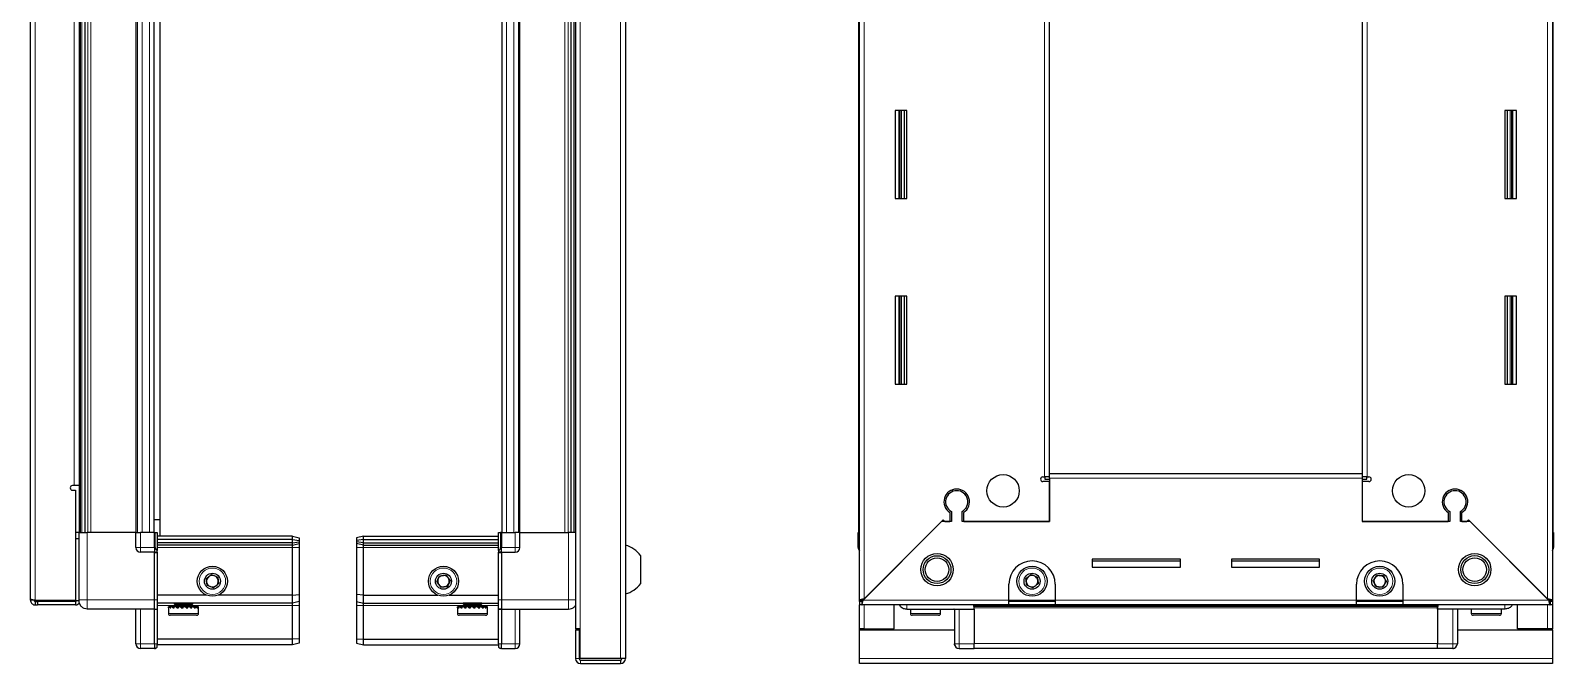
# Model space of a CAD drawing. Header units: millimetres. Extents: x 1014 to 2255, y 29 to 1140.
# Drawn here: x 1522 to 2179, y 394 to 667 of the extents above; entities that cross this region are included whole.
import ezdxf

# ---------------------------------------------------------------- set-up
doc = ezdxf.new("R2010")
doc.units = ezdxf.units.MM

msp = doc.modelspace()

# ---------------------------------------------------------------- linework, layer by layer
at = {"color": 8, "linetype": 'Continuous', "lineweight": 18}
for p, q in [((1776.64, 990.97), (1776.64, 396.17)), ((1759.24, 978.07), (1759.24, 409.07)), ((1524.14, 965.82), (1524.14, 421.32)), ((1881.79, 965.22), (1881.79, 421.92)), ((2176.59, 421.92), (2176.59, 965.22)), ((1544.28, 936.57), (1544.28, 450.57)), ((1546.73, 450.57), (1546.73, 936.57)), ((1548.14, 936.57), (1548.14, 450.57)), ((1567.54, 450.57), (1567.54, 936.57)), ((1570.19, 450.57), (1570.19, 936.57)), ((1573.39, 450.57), (1573.39, 936.57)), ((1727.39, 936.57), (1727.39, 450.57)), ((1730.59, 936.57), (1730.59, 450.57)), ((1733.24, 936.57), (1733.24, 450.57)), ((1752.65, 450.57), (1752.65, 936.57)), ((1754.06, 936.57), (1754.06, 450.57)), ((1756.51, 450.57), (1756.51, 936.57)), ((1540.94, 470.82), (1540.94, 916.32)), ((1959.59, 474.57), (1959.59, 912.57)), ((2098.79, 912.57), (2098.79, 474.57)), ((1896.69, 632.57), (1896.69, 594.57)), ((1897.93, 632.57), (1897.93, 594.57)), ((2160.46, 594.57), (2160.46, 632.57)), ((2161.69, 594.57), (2161.69, 632.57)), ((1896.69, 552.57), (1896.69, 514.57)), ((1897.93, 552.57), (1897.93, 514.57)), ((2160.46, 514.57), (2160.46, 552.57)), ((2161.69, 514.57), (2161.69, 552.57)), ((2096.69, 473.97), (1961.69, 473.97)), ((1543.04, 450.57), (1543.04, 470.82)), ((1546.54, 450.57), (1546.54, 421.57)), ((1569.54, 450.57), (1569.54, 444.07)), ((1725.24, 450.57), (1724.91, 450.57)), ((1731.24, 450.57), (1731.24, 444.07)), ((1754.24, 450.57), (1754.24, 421.57)), ((1567.54, 444.07), (1569.54, 444.07)), ((1569.54, 444.07), (1569.54, 442.07)), ((1575.54, 444.07), (1569.54, 444.07)), ((1575.54, 444.07), (1575.88, 444.07)), ((1576.74, 441.87), (1575.54, 441.87)), ((1635.04, 444.07), (1576.74, 444.07)), ((1635.04, 444.07), (1638.04, 444.07)), ((1665.74, 444.07), (1662.74, 444.07)), ((1665.74, 444.07), (1724.04, 444.07)), ((1725.24, 441.87), (1724.04, 441.87)), ((1725.24, 444.07), (1724.91, 444.07)), ((1725.24, 444.07), (1731.24, 444.07)), ((1733.24, 444.07), (1731.24, 444.07)), ((1731.24, 444.07), (1731.24, 442.07)), ((1879.69, 444.07), (1879.19, 444.07)), ((2178.69, 444.07), (2179.19, 444.07)), ((1575.54, 421.57), (1546.54, 421.57)), ((1575.54, 421.57), (1576.74, 421.57)), ((1725.24, 421.57), (1724.04, 421.57)), ((1725.24, 421.57), (1754.24, 421.57)), ((1881.29, 421.42), (1944.19, 421.42)), ((1964.19, 421.42), (1944.19, 421.42)), ((1964.19, 421.42), (2094.19, 421.42)), ((2114.19, 421.42), (2094.19, 421.42)), ((2114.19, 421.42), (2177.09, 421.42)), ((1569.54, 417.57), (1569.54, 402.57)), ((1576.74, 417.37), (1575.54, 417.37)), ((1584.04, 419.07), (1576.74, 419.07)), ((1581.71, 415.67), (1581.54, 415.67)), ((1594.54, 415.67), (1581.71, 415.67)), ((1635.04, 419.07), (1592.04, 419.07)), ((1638.04, 419.07), (1635.04, 419.07)), ((1662.74, 419.07), (1665.74, 419.07)), ((1665.74, 419.07), (1708.74, 419.07)), ((1719.24, 415.67), (1706.24, 415.67)), ((1716.74, 419.07), (1724.04, 419.07)), ((1725.24, 417.37), (1724.04, 417.37)), ((1731.24, 417.57), (1731.24, 402.57)), ((1881.79, 409.07), (1881.79, 419.32)), ((1906, 415.67), (1901.69, 415.67)), ((1914.69, 415.67), (1906, 415.67)), ((1922.69, 402.57), (1922.69, 417.57)), ((1929.19, 419.31), (2129.19, 419.31)), ((1929.19, 418.07), (2129.19, 418.07)), ((2135.69, 402.57), (2135.69, 417.57)), ((2151.67, 415.67), (2143.69, 415.67)), ((2156.69, 415.67), (2151.67, 415.67)), ((2176.59, 419.32), (2176.59, 409.07)), ((1881.79, 408.57), (1881.79, 409.07)), ((2176.59, 409.07), (2176.59, 408.57)), ((1569.54, 402.57), (1567.54, 402.57)), ((1575.54, 402.57), (1569.54, 402.57)), ((1569.54, 402.57), (1569.54, 400.57)), ((1575.54, 402.57), (1576.74, 402.57)), ((1725.24, 402.57), (1724.04, 402.57)), ((1725.24, 402.57), (1731.24, 402.57)), ((1731.24, 402.57), (1733.24, 402.57)), ((1731.24, 402.57), (1731.24, 400.57)), ((1920.69, 402.57), (1922.69, 402.57)), ((1922.69, 400.57), (1922.69, 402.57)), ((1929.19, 402.57), (1922.69, 402.57)), ((1929.19, 402.72), (2129.19, 402.72)), ((2129.19, 402.57), (2135.69, 402.57)), ((2137.69, 402.57), (2135.69, 402.57)), ((2135.69, 400.57), (2135.69, 402.57)), ((1758.74, 396.17), (1757.24, 396.17)), ((1759.34, 395.57), (1759.34, 394.07)), ((2178.69, 396.17), (1879.69, 396.17))]:
    msp.add_line(p, q, dxfattribs=at)
at = {"color": 7, "linetype": 'Continuous', "lineweight": 25}
for p, q in [((1778.74, 990.97), (1778.74, 396.17)), ((1757.14, 978.07), (1757.14, 409.07)), ((1522.04, 421.92), (1522.04, 965.22)), ((1879.69, 421.32), (1879.69, 965.82)), ((2178.69, 965.82), (2178.69, 421.32)), ((1543.69, 450.57), (1543.69, 936.57)), ((1545.49, 936.57), (1545.49, 450.57)), ((1545.52, 936.57), (1545.52, 450.57)), ((1568.19, 450.57), (1568.19, 936.57)), ((1575.39, 450.57), (1575.39, 936.57)), ((1725.39, 936.57), (1725.39, 450.57)), ((1732.59, 936.57), (1732.59, 450.57)), ((1755.27, 450.57), (1755.27, 936.57)), ((1755.3, 450.57), (1755.3, 936.57)), ((1757.09, 936.57), (1757.09, 450.57)), ((1879.34, 936.57), (1879.34, 450.57)), ((2179.04, 450.57), (2179.04, 936.57)), ((1577.89, 929.57), (1577.89, 456.07)), ((1543.04, 916.32), (1543.04, 470.82)), ((1961.69, 476.07), (1961.69, 911.07)), ((2096.69, 911.07), (2096.69, 476.07)), ((1900.19, 632.57), (1895.19, 632.57)), ((1895.19, 632.57), (1895.19, 594.57)), ((1897.34, 594.57), (1897.34, 632.57)), ((1899.14, 594.57), (1899.14, 632.57)), ((1899.17, 594.57), (1899.17, 632.57)), ((1900.19, 594.57), (1900.19, 632.57)), ((2158.19, 632.57), (2158.19, 594.57)), ((2163.19, 632.57), (2158.19, 632.57)), ((2159.22, 632.57), (2159.22, 594.57)), ((2159.25, 632.57), (2159.25, 594.57)), ((2161.04, 632.57), (2161.04, 594.57)), ((2163.19, 594.57), (2163.19, 632.57)), ((1895.19, 594.57), (1900.19, 594.57)), ((2158.19, 594.57), (2163.19, 594.57)), ((1900.19, 552.57), (1895.19, 552.57)), ((1895.19, 552.57), (1895.19, 514.57)), ((1897.34, 514.57), (1897.34, 552.57)), ((1899.14, 514.57), (1899.14, 552.57)), ((1899.17, 514.57), (1899.17, 552.57)), ((1900.19, 514.57), (1900.19, 552.57)), ((2158.19, 552.57), (2158.19, 514.57)), ((2163.19, 552.57), (2158.19, 552.57)), ((2159.22, 552.57), (2159.22, 514.57)), ((2159.25, 552.57), (2159.25, 514.57)), ((2161.04, 552.57), (2161.04, 514.57)), ((2163.19, 514.57), (2163.19, 552.57)), ((1895.19, 514.57), (1900.19, 514.57)), ((2158.19, 514.57), (2163.19, 514.57)), ((1958.84, 474.57), (1959.59, 474.57)), ((1961.69, 474.57), (1959.59, 474.57)), ((1959.69, 474.57), (1959.69, 473.57)), ((1959.69, 473.57), (1961.69, 473.57)), ((1961.69, 476.07), (2096.69, 476.07)), ((1961.69, 473.97), (1961.69, 476.07)), ((1961.69, 473.97), (1961.69, 455.32)), ((2096.69, 476.07), (2096.69, 473.97)), ((2098.79, 474.57), (2096.69, 474.57)), ((2096.69, 473.97), (2096.69, 455.32)), ((2096.69, 473.57), (2098.69, 473.57)), ((2098.69, 473.57), (2098.69, 474.57)), ((2098.79, 474.57), (2099.54, 474.57)), ((1540.94, 470.82), (1540.19, 470.82)), ((1540.19, 468.82), (1541.54, 468.82)), ((1543.04, 470.82), (1540.94, 470.82)), ((1541.54, 468.82), (1541.54, 421.32)), ((1919.69, 468.94), (1919.69, 468.18)), ((1961.69, 472.57), (1958.84, 472.57)), ((1961.69, 455.32), (1961.69, 472.57)), ((2096.69, 472.57), (2096.69, 455.32)), ((2099.54, 472.57), (2096.69, 472.57)), ((2138.69, 468.94), (2138.69, 468.18)), ((1577.89, 456.07), (1575.39, 456.07)), ((1577.89, 456.07), (1577.89, 449.07)), ((1915.19, 455.32), (1881.29, 421.42)), ((1881.79, 421.92), (1915.89, 456.02)), ((1919.39, 455.32), (1915.19, 455.32)), ((1915.89, 456.02), (1916.59, 455.32)), ((1916.59, 455.32), (1918.69, 455.32)), ((1918.69, 459.21), (1918.69, 455.32)), ((1919.39, 459.61), (1919.39, 455.32)), ((1923.99, 455.32), (1923.99, 459.61)), ((1961.69, 455.32), (1923.99, 455.32)), ((1924.69, 455.32), (1924.69, 459.21)), ((1924.69, 455.32), (1961.69, 455.32)), ((2096.69, 455.32), (2133.69, 455.32)), ((2134.39, 455.32), (2096.69, 455.32)), ((2133.69, 459.21), (2133.69, 455.32)), ((2134.39, 459.61), (2134.39, 455.32)), ((2138.99, 455.32), (2138.99, 459.61)), ((2143.19, 455.32), (2138.99, 455.32)), ((2139.69, 455.32), (2139.69, 459.21)), ((2139.69, 455.32), (2141.79, 455.32)), ((2141.79, 455.32), (2142.49, 456.02)), ((2142.49, 456.02), (2176.59, 421.92)), ((2177.09, 421.42), (2143.19, 455.32)), ((1543.04, 450.57), (1541.54, 450.57)), ((1543.04, 447.82), (1541.54, 447.82)), ((1543.04, 421.57), (1543.04, 450.57)), ((1567.54, 450.57), (1546.54, 450.57)), ((1567.54, 444.07), (1567.54, 450.57)), ((1567.54, 450.57), (1569.54, 450.57)), ((1575.54, 450.57), (1569.54, 450.57)), ((1575.54, 450.57), (1575.88, 450.57)), ((1575.54, 444.07), (1575.54, 450.57)), ((1575.88, 444.07), (1575.88, 450.57)), ((1575.88, 450.57), (1576.74, 450.57)), ((1576.74, 450.57), (1576.74, 442.75)), ((1635.04, 449.07), (1576.74, 449.07)), ((1635.04, 447.57), (1576.74, 447.57)), ((1635.04, 447.57), (1635.04, 449.07)), ((1635.04, 449.07), (1638.04, 448.27)), ((1635.04, 446.07), (1635.04, 447.57)), ((1635.04, 447.57), (1638.04, 447.12)), ((1638.04, 448.27), (1638.04, 447.12)), ((1638.04, 447.12), (1638.04, 446.62)), ((1665.74, 449.07), (1662.74, 448.27)), ((1662.74, 448.27), (1662.74, 447.12)), ((1665.74, 447.57), (1662.74, 447.12)), ((1662.74, 447.12), (1662.74, 446.62)), ((1665.74, 447.57), (1665.74, 449.07)), ((1665.74, 449.07), (1724.04, 449.07)), ((1665.74, 446.07), (1665.74, 447.57)), ((1665.74, 447.57), (1724.04, 447.57)), ((1724.04, 442.75), (1724.04, 450.57)), ((1724.04, 450.57), (1724.91, 450.57)), ((1724.91, 450.57), (1724.91, 450.57)), ((1724.91, 450.57), (1724.91, 444.07)), ((1725.24, 450.57), (1724.91, 450.57)), ((1725.24, 450.57), (1725.24, 444.07)), ((1725.24, 450.57), (1725.24, 450.57)), ((1725.24, 450.57), (1731.24, 450.57)), ((1725.24, 450.57), (1725.24, 444.07)), ((1733.24, 450.57), (1731.24, 450.57)), ((1733.24, 444.07), (1733.24, 450.57)), ((1733.24, 450.57), (1754.24, 450.57)), ((1879.19, 444.07), (1879.19, 450.57)), ((1879.19, 450.57), (1879.19, 450.57)), ((1879.19, 450.57), (1879.19, 450.57)), ((1879.19, 450.57), (1879.19, 444.07)), ((1879.69, 450.57), (1879.19, 450.57)), ((2178.69, 450.57), (2179.19, 450.57)), ((2179.19, 450.57), (2179.19, 450.57)), ((2179.19, 444.07), (2179.19, 450.57)), ((2179.19, 450.57), (2179.19, 444.07)), ((1575.54, 442.07), (1569.54, 442.07)), ((1575.54, 444.07), (1575.54, 442.07)), ((1575.54, 444.07), (1575.54, 442.07)), ((1575.54, 442.07), (1576.74, 442.07)), ((1575.54, 441.87), (1575.54, 442.07)), ((1575.54, 421.57), (1575.54, 441.87)), ((1635.04, 446.07), (1576.74, 446.07)), ((1635.04, 445.07), (1576.74, 445.07)), ((1576.74, 442.07), (1576.74, 442.75)), ((1576.74, 442.07), (1576.74, 441.87)), ((1576.74, 441.87), (1576.74, 421.57)), ((1635.04, 446.07), (1638.04, 446.62)), ((1635.04, 445.07), (1635.04, 446.07)), ((1635.04, 445.07), (1638.04, 445.87)), ((1635.04, 444.07), (1635.04, 445.07)), ((1635.04, 423.57), (1635.04, 444.07)), ((1638.04, 446.62), (1638.04, 445.87)), ((1638.04, 445.87), (1638.04, 444.07)), ((1638.04, 444.07), (1638.04, 423.9)), ((1665.74, 446.07), (1662.74, 446.62)), ((1662.74, 446.62), (1662.74, 445.87)), ((1665.74, 445.07), (1662.74, 445.87)), ((1662.74, 445.87), (1662.74, 444.07)), ((1662.74, 444.07), (1662.74, 423.9)), ((1665.74, 446.07), (1724.04, 446.07)), ((1665.74, 445.07), (1665.74, 446.07)), ((1665.74, 445.07), (1724.04, 445.07)), ((1665.74, 444.07), (1665.74, 445.07)), ((1665.74, 423.57), (1665.74, 444.07)), ((1724.04, 442.75), (1724.04, 442.07)), ((1725.24, 442.07), (1724.04, 442.07)), ((1724.04, 441.87), (1724.04, 442.07)), ((1724.04, 421.57), (1724.04, 441.87)), ((1725.24, 442.07), (1725.24, 444.07)), ((1725.24, 442.07), (1725.24, 441.87)), ((1725.24, 442.07), (1731.24, 442.07)), ((1725.24, 441.87), (1725.24, 421.57)), ((1785.34, 428.57), (1785.34, 440.57)), ((1879.69, 442.75), (1879.69, 442.75)), ((2018.19, 439.07), (1980.19, 439.07)), ((1980.19, 439.07), (1980.19, 435.57)), ((1980.19, 438.32), (2018.19, 438.32)), ((1980.19, 435.57), (2018.19, 435.57)), ((2018.19, 435.57), (2018.19, 439.07)), ((2078.19, 439.07), (2040.19, 439.07)), ((2040.19, 439.07), (2040.19, 435.57)), ((2040.19, 438.32), (2078.19, 438.32)), ((2040.19, 435.57), (2078.19, 435.57)), ((2078.19, 435.57), (2078.19, 439.07)), ((1944.19, 421.42), (1944.19, 428.32)), ((1964.19, 428.32), (1964.19, 421.42)), ((2094.19, 421.42), (2094.19, 428.32)), ((2114.19, 428.32), (2114.19, 421.42)), ((1522.04, 421.42), (1522.04, 421.92)), ((1523.54, 421.42), (1522.04, 421.42)), ((1541.54, 421.32), (1524.14, 421.32)), ((1524.14, 420.82), (1524.14, 419.32)), ((1524.14, 420.82), (1525.04, 420.82)), ((1525.04, 420.82), (1525.04, 419.32)), ((1541.54, 420.82), (1525.04, 420.82)), ((1541.54, 421.32), (1543.04, 421.32)), ((1541.54, 420.82), (1541.54, 419.32)), ((1575.54, 417.57), (1575.54, 421.57)), ((1598.04, 423.57), (1576.74, 423.57)), ((1576.74, 421.57), (1576.74, 417.57)), ((1635.04, 423.57), (1603.04, 423.57)), ((1635.04, 423.57), (1638.04, 423.9)), ((1635.04, 420.07), (1635.04, 423.57)), ((1638.04, 420.87), (1635.04, 420.07)), ((1638.04, 423.9), (1638.04, 420.87)), ((1638.04, 420.87), (1638.04, 419.07)), ((1665.74, 423.57), (1662.74, 423.9)), ((1662.74, 423.9), (1662.74, 420.87)), ((1662.74, 420.87), (1665.74, 420.07)), ((1662.74, 420.87), (1662.74, 419.07)), ((1665.74, 423.57), (1697.74, 423.57)), ((1665.74, 420.07), (1665.74, 423.57)), ((1702.74, 423.57), (1724.04, 423.57)), ((1724.04, 417.57), (1724.04, 421.57)), ((1725.24, 421.57), (1725.24, 417.57)), ((1879.69, 420.82), (1879.69, 421.32)), ((1881.19, 421.32), (1879.69, 421.32)), ((1879.69, 420.82), (1879.69, 419.32)), ((1880.69, 420.82), (1879.69, 420.82)), ((1880.69, 420.82), (1880.69, 419.32)), ((1944.19, 419.32), (1944.19, 421.42)), ((1964.19, 420.82), (1944.19, 420.82)), ((1964.19, 421.42), (1964.19, 419.32)), ((2094.19, 419.32), (2094.19, 421.42)), ((2114.19, 420.82), (2094.19, 420.82)), ((2114.19, 421.42), (2114.19, 419.32)), ((2177.19, 421.32), (2178.69, 421.32)), ((2177.69, 420.82), (2177.69, 419.32)), ((2178.69, 420.82), (2177.69, 420.82)), ((2178.69, 421.32), (2178.69, 420.82)), ((2178.69, 420.82), (2178.69, 419.32)), ((1524.14, 419.32), (1525.04, 419.32)), ((1541.54, 419.32), (1525.04, 419.32)), ((1575.54, 417.57), (1546.54, 417.57)), ((1567.54, 402.57), (1567.54, 417.57)), ((1575.54, 417.57), (1576.74, 417.57)), ((1575.54, 417.37), (1575.54, 417.57)), ((1575.54, 402.57), (1575.54, 417.37)), ((1635.04, 420.07), (1576.74, 420.07)), ((1576.74, 417.57), (1576.74, 417.37)), ((1576.74, 417.37), (1576.74, 402.57)), ((1581.54, 418.57), (1581.54, 415.67)), ((1581.64, 418.57), (1581.54, 418.57)), ((1581.64, 418.07), (1581.64, 418.57)), ((1581.81, 418.57), (1581.64, 418.57)), ((1581.64, 418.07), (1581.81, 418.07)), ((1581.81, 418.07), (1581.81, 418.57)), ((1582.3, 418.57), (1581.81, 418.57)), ((1582.3, 418.07), (1582.3, 418.57)), ((1582.68, 418.57), (1582.3, 418.57)), ((1582.3, 418.07), (1582.68, 418.07)), ((1582.49, 414.87), (1582.34, 414.87)), ((1593.74, 414.87), (1582.49, 414.87)), ((1582.68, 418.07), (1582.68, 418.57)), ((1583.52, 418.57), (1582.68, 418.57)), ((1583.52, 418.07), (1583.52, 418.57)), ((1584.08, 418.57), (1583.52, 418.57)), ((1583.52, 418.07), (1584.08, 418.07)), ((1583.64, 418.67), (1583.64, 418.57)), ((1589.04, 418.67), (1583.64, 418.67)), ((1584.04, 420.07), (1584.04, 420.04)), ((1584.04, 420.04), (1584.73, 419.55)), ((1584.15, 420.04), (1584.04, 420.04)), ((1584.73, 419.55), (1584.04, 419.07)), ((1584.15, 419.07), (1584.04, 419.07)), ((1584.08, 418.07), (1584.08, 418.57)), ((1585.18, 418.57), (1584.08, 418.57)), ((1592.04, 420.04), (1584.15, 420.04)), ((1592.04, 419.07), (1584.15, 419.07)), ((1584.82, 419.55), (1584.73, 419.55)), ((1591.35, 419.55), (1584.82, 419.55)), ((1585.18, 418.07), (1585.18, 418.57)), ((1585.86, 418.57), (1585.18, 418.57)), ((1585.18, 418.07), (1585.86, 418.07)), ((1585.86, 418.07), (1585.86, 418.57)), ((1587.12, 418.57), (1585.86, 418.57)), ((1587.12, 418.07), (1587.12, 418.57)), ((1587.42, 418.57), (1587.12, 418.57)), ((1587.12, 418.07), (1587.86, 418.07)), ((1587.42, 418.07), (1587.42, 418.57)), ((1587.86, 418.07), (1587.86, 418.57)), ((1589.16, 418.57), (1587.86, 418.57)), ((1592.44, 418.67), (1589.04, 418.67)), ((1589.16, 418.07), (1589.16, 418.57)), ((1589.16, 418.07), (1589.88, 418.07)), ((1589.28, 418.07), (1589.28, 418.57)), ((1589.88, 418.57), (1589.28, 418.57)), ((1589.88, 418.07), (1589.88, 418.57)), ((1591.08, 418.57), (1589.88, 418.57)), ((1591.08, 418.07), (1591.08, 418.57)), ((1591.71, 418.57), (1591.08, 418.57)), ((1591.08, 418.07), (1591.71, 418.07)), ((1591.35, 419.55), (1592.04, 420.04)), ((1592.04, 419.07), (1591.35, 419.55)), ((1591.71, 418.07), (1591.71, 418.57)), ((1592.71, 418.57), (1591.71, 418.57)), ((1592.04, 420.04), (1592.04, 420.07)), ((1592.44, 418.57), (1592.44, 418.67)), ((1592.71, 418.07), (1592.71, 418.57)), ((1593.19, 418.57), (1592.71, 418.57)), ((1592.71, 418.07), (1593.19, 418.07)), ((1593.19, 418.07), (1593.19, 418.57)), ((1593.88, 418.57), (1593.19, 418.57)), ((1593.88, 418.07), (1593.88, 418.57)), ((1594.17, 418.57), (1593.88, 418.57)), ((1593.88, 418.07), (1594.17, 418.07)), ((1594.17, 418.07), (1594.17, 418.57)), ((1594.48, 418.57), (1594.17, 418.57)), ((1594.48, 418.07), (1594.48, 418.57)), ((1594.54, 418.57), (1594.48, 418.57)), ((1594.48, 418.07), (1594.54, 418.07)), ((1594.54, 415.67), (1594.54, 418.57)), ((1594.54, 418.07), (1594.54, 418.57)), ((1594.54, 418.57), (1594.54, 418.57)), ((1635.04, 419.07), (1635.04, 420.07)), ((1635.04, 404.57), (1635.04, 419.07)), ((1638.04, 419.07), (1638.04, 404.73)), ((1662.74, 419.07), (1662.74, 404.73)), ((1665.74, 420.07), (1724.04, 420.07)), ((1665.74, 419.07), (1665.74, 420.07)), ((1665.74, 404.57), (1665.74, 419.07)), ((1706.24, 418.57), (1706.24, 415.67)), ((1706.26, 418.57), (1706.24, 418.57)), ((1706.26, 418.07), (1706.26, 418.57)), ((1706.36, 418.57), (1706.26, 418.57)), ((1706.26, 418.07), (1706.36, 418.07)), ((1706.36, 418.07), (1706.36, 418.57)), ((1706.73, 418.57), (1706.36, 418.57)), ((1706.73, 418.07), (1706.73, 418.57)), ((1707.05, 418.57), (1706.73, 418.57)), ((1706.73, 418.07), (1707.05, 418.07)), ((1718.44, 414.87), (1707.04, 414.87)), ((1707.05, 418.07), (1707.05, 418.57)), ((1707.79, 418.57), (1707.05, 418.57)), ((1707.79, 418.07), (1707.79, 418.57)), ((1708.3, 418.57), (1707.79, 418.57)), ((1707.79, 418.07), (1708.3, 418.07)), ((1708.3, 418.07), (1708.3, 418.57)), ((1709.33, 418.57), (1708.3, 418.57)), ((1708.34, 418.67), (1708.34, 418.57)), ((1717.14, 418.67), (1708.34, 418.67)), ((1708.74, 420.07), (1708.74, 420.04)), ((1708.74, 420.04), (1709.43, 419.55)), ((1716.74, 420.04), (1708.74, 420.04)), ((1709.43, 419.55), (1708.74, 419.07)), ((1716.74, 419.07), (1708.74, 419.07)), ((1709.33, 418.07), (1709.33, 418.57)), ((1709.98, 418.57), (1709.33, 418.57)), ((1709.33, 418.07), (1709.98, 418.07)), ((1716.05, 419.55), (1709.43, 419.55)), ((1709.98, 418.07), (1709.98, 418.57)), ((1711.21, 418.57), (1709.98, 418.57)), ((1711.21, 418.07), (1711.21, 418.57)), ((1711.71, 418.57), (1711.21, 418.57)), ((1711.21, 418.07), (1711.94, 418.07)), ((1711.71, 418.07), (1711.71, 418.57)), ((1711.94, 418.07), (1711.94, 418.57)), ((1713.24, 418.57), (1711.94, 418.57)), ((1713.24, 418.07), (1713.24, 418.57)), ((1713.24, 418.07), (1713.97, 418.07)), ((1713.57, 418.07), (1713.57, 418.57)), ((1713.97, 418.57), (1713.57, 418.57)), ((1713.97, 418.07), (1713.97, 418.57)), ((1715.22, 418.57), (1713.97, 418.57)), ((1715.22, 418.07), (1715.22, 418.57)), ((1715.88, 418.57), (1715.22, 418.57)), ((1715.22, 418.07), (1715.88, 418.07)), ((1715.88, 418.07), (1715.88, 418.57)), ((1716.95, 418.57), (1715.88, 418.57)), ((1716.05, 419.55), (1716.74, 420.04)), ((1716.74, 419.07), (1716.05, 419.55)), ((1716.74, 420.04), (1716.74, 420.07)), ((1716.95, 418.07), (1716.95, 418.57)), ((1717.49, 418.57), (1716.95, 418.57)), ((1716.95, 418.07), (1717.49, 418.07)), ((1717.14, 418.57), (1717.14, 418.67)), ((1717.49, 418.07), (1717.49, 418.57)), ((1718.28, 418.57), (1717.49, 418.57)), ((1718.28, 418.07), (1718.28, 418.57)), ((1718.63, 418.57), (1718.28, 418.57)), ((1718.28, 418.07), (1718.63, 418.07)), ((1718.63, 418.07), (1718.63, 418.57)), ((1719.06, 418.57), (1718.63, 418.57)), ((1719.06, 418.07), (1719.06, 418.57)), ((1719.19, 418.57), (1719.06, 418.57)), ((1719.06, 418.07), (1719.19, 418.07)), ((1719.19, 418.07), (1719.19, 418.57)), ((1719.24, 418.57), (1719.19, 418.57)), ((1719.24, 415.67), (1719.24, 418.57)), ((1725.24, 417.57), (1724.04, 417.57)), ((1724.04, 417.37), (1724.04, 417.57)), ((1724.04, 402.57), (1724.04, 417.37)), ((1725.24, 417.57), (1725.24, 417.37)), ((1725.24, 417.57), (1754.24, 417.57)), ((1725.24, 417.37), (1725.24, 402.57)), ((1725.24, 417.37), (1725.24, 402.57)), ((1733.24, 402.57), (1733.24, 417.57)), ((1879.69, 409.07), (1879.69, 419.32)), ((1880.69, 419.32), (1879.69, 419.32)), ((1944.19, 419.32), (1880.69, 419.32)), ((1894.69, 409.07), (1894.69, 419.32)), ((1900.19, 417.57), (1929.19, 417.57)), ((1901.69, 417.57), (1901.69, 415.67)), ((1906.27, 414.87), (1902.49, 414.87)), ((1913.89, 414.87), (1906.27, 414.87)), ((1914.69, 415.67), (1914.69, 417.57)), ((1920.69, 417.57), (1920.69, 402.57)), ((1929.19, 417.6), (1929.12, 419.32)), ((2129.19, 418.72), (1929.19, 418.72)), ((1929.19, 417.57), (1929.19, 418.07)), ((1929.19, 417.57), (1929.19, 402.57)), ((1964.19, 419.32), (1944.19, 419.32)), ((2094.19, 419.32), (1964.19, 419.32)), ((2114.19, 419.32), (2094.19, 419.32)), ((2177.69, 419.32), (2114.19, 419.32)), ((2129.27, 419.32), (2129.19, 417.6)), ((2129.19, 417.57), (2129.19, 418.07)), ((2158.19, 417.57), (2129.19, 417.57)), ((2129.19, 417.57), (2129.19, 402.57)), ((2137.69, 417.57), (2137.69, 402.57)), ((2143.69, 417.57), (2143.69, 415.67)), ((2151.49, 414.87), (2144.49, 414.87)), ((2155.89, 414.87), (2151.49, 414.87)), ((2156.69, 415.67), (2156.69, 417.57)), ((2163.69, 409.07), (2163.69, 419.32)), ((2178.69, 419.32), (2177.69, 419.32)), ((2178.69, 419.32), (2178.69, 409.07)), ((1759.24, 409.07), (1757.14, 409.07)), ((1757.24, 408.57), (1758.74, 408.57)), ((1757.24, 408.57), (1757.24, 396.17)), ((1758.74, 408.57), (1758.74, 396.17)), ((1759.24, 396.17), (1759.24, 409.07)), ((1881.79, 409.07), (1879.69, 409.07)), ((1879.69, 408.57), (1879.69, 409.07)), ((1879.69, 396.17), (1879.69, 408.57)), ((1879.69, 408.57), (1920.69, 408.57)), ((1881.19, 408.57), (1881.19, 409.07)), ((1881.79, 409.07), (1894.69, 409.07)), ((2137.69, 408.57), (2178.69, 408.57)), ((2176.59, 409.07), (2163.69, 409.07)), ((2178.69, 409.07), (2176.59, 409.07)), ((2177.19, 408.57), (2177.19, 409.07)), ((2178.69, 408.57), (2178.69, 409.07)), ((2178.69, 408.57), (2178.69, 396.17)), ((1575.54, 402.57), (1575.54, 400.57)), ((1575.88, 400.57), (1576.74, 401.07)), ((1575.88, 400.57), (1576.74, 401.07)), ((1635.04, 404.57), (1576.74, 404.57)), ((1576.74, 401.07), (1576.74, 402.57)), ((1635.04, 402.07), (1576.74, 402.07)), ((1638.04, 404.73), (1635.04, 404.57)), ((1635.04, 402.07), (1635.04, 404.57)), ((1638.04, 402.87), (1635.04, 402.07)), ((1638.04, 404.73), (1638.04, 402.87)), ((1662.74, 404.73), (1665.74, 404.57)), ((1662.74, 404.73), (1662.74, 402.87)), ((1662.74, 402.87), (1665.74, 402.07)), ((1665.74, 404.57), (1724.04, 404.57)), ((1665.74, 402.07), (1665.74, 404.57)), ((1665.74, 402.07), (1724.04, 402.07)), ((1724.04, 402.57), (1724.04, 401.07)), ((1724.04, 401.07), (1724.91, 400.57)), ((1725.24, 400.57), (1725.24, 402.57)), ((1920.69, 402.57), (1920.69, 402.57)), ((1929.19, 400.57), (1929.19, 402.57)), ((2129.19, 400.57), (2129.19, 402.57)), ((2137.02, 401.07), (2137.02, 401.07)), ((1575.54, 400.57), (1569.54, 400.57)), ((1575.54, 400.57), (1575.88, 400.57)), ((1575.54, 400.57), (1575.88, 400.57)), ((1575.54, 400.57), (1575.54, 400.57)), ((1725.24, 400.57), (1724.91, 400.57)), ((1725.24, 400.57), (1731.24, 400.57)), ((1776.64, 396.17), (1759.24, 396.17)), ((1759.34, 395.57), (1776.64, 395.57)), ((1778.74, 396.17), (1776.64, 396.17)), ((1776.64, 395.57), (1776.64, 394.07)), ((1879.69, 394.07), (1879.69, 396.17)), ((1922.69, 400.57), (1929.19, 400.57)), ((1922.69, 400.57), (1929.19, 400.57)), ((1929.19, 400.72), (2129.19, 400.72)), ((1929.19, 400.57), (1929.19, 400.57)), ((2135.69, 400.57), (2129.19, 400.57)), ((2129.19, 400.57), (2129.19, 400.57)), ((2129.19, 400.57), (2129.19, 400.57)), ((2135.69, 400.57), (2129.19, 400.57)), ((2178.69, 396.17), (2178.69, 394.07)), ((1759.34, 394.07), (1776.64, 394.07)), ((2178.69, 394.07), (1879.69, 394.07))]:
    msp.add_line(p, q, dxfattribs=at)
at = {"color": 7, "linetype": 'Continuous', "lineweight": 25, "flags": 128}
msp.add_lwpolyline([(1920.84, 401.82), (1920.73, 402.18), (1920.69, 402.57)], dxfattribs=at)
at = {"color": 7, "linetype": 'Continuous', "lineweight": 25}
for centre, radius in [((1941.69, 468.57), 7), ((2116.69, 468.57), 7), ((1913.19, 434.57), 7), ((1913.19, 434.57), 6.02), ((2145.19, 434.57), 7), ((2145.19, 434.57), 6.03), ((1600.54, 429.57), 6.5), ((1700.24, 429.57), 6.5), ((1913.19, 434.57), 5.1), ((1954.19, 429.57), 6.5), ((2104.19, 429.57), 6.5), ((2145.19, 434.57), 5.1), ((1600.54, 429.57), 3.46), ((1700.24, 429.57), 3.46), ((1954.19, 429.57), 3.46), ((2104.19, 429.57), 3.46)]:
    msp.add_circle(centre, radius, dxfattribs=at)
at = {"color": 8, "linetype": 'Continuous', "lineweight": 18}
for centre in [(1600.54, 429.57), (1700.24, 429.57), (1954.19, 429.57), (2104.19, 429.57)]:
    msp.add_circle(centre, 5.7, dxfattribs=at)
at = {"color": 7, "linetype": 'Continuous', "lineweight": 25}
for centre, radius, start, end in [((1958.84, 473.57), 1, 90, 270), ((2099.54, 473.57), 1, 270, 90), ((1540.19, 469.82), 1, 90, 270), ((1921.69, 463.82), 5.5, 303.05573, 236.94427), ((1921.69, 463.82), 4.8, 298.63099, 241.36901), ((2136.69, 463.82), 5.5, 303.05573, 236.94427), ((2136.69, 463.82), 4.8, 298.63099, 241.36901), ((1569.54, 444.07), 2, 180, 270), ((1731.24, 444.07), 2, 270, 0), ((1775.72, 433.55), 11.91, 36.1266, 75.29965), ((1881.19, 444.07), 2, 180, 199.56674), ((1881.19, 444.07), 2, 180, 221.39416), ((1881.19, 444.07), 2, 213.78451, 221.40962), ((2177.19, 444.07), 2, 318.59038, 0), ((1954.19, 428.32), 10, 90, 180), ((1954.19, 428.32), 10, 0, 90), ((2104.19, 428.32), 10, 90, 180), ((2104.19, 428.32), 10, 0, 90), ((1600.54, 429.57), 2.5, 127.98423, 187.98423), ((1600.54, 429.57), 2.5, 187.98423, 247.98423), ((1600.54, 429.57), 2.5, 67.98423, 127.98423), ((1600.54, 429.57), 2.5, 247.98423, 307.98423), ((1600.54, 429.57), 2.5, 7.98423, 67.98423), ((1600.54, 429.57), 2.5, 307.98423, 7.98423), ((1700.24, 429.57), 2.5, 155.91157, 215.91157), ((1700.24, 429.57), 2.5, 95.91157, 155.91157), ((1700.24, 429.57), 2.5, 215.91157, 275.91157), ((1700.24, 429.57), 2.5, 35.91157, 95.91157), ((1700.24, 429.57), 2.5, 275.91157, 335.91157), ((1700.24, 429.57), 2.5, 335.91157, 35.91157), ((1775.72, 435.6), 11.91, 284.70035, 323.8734), ((1954.19, 429.57), 2.5, 127.47401, 187.47401), ((1954.19, 429.57), 2.5, 187.47401, 247.47401), ((1954.19, 429.57), 2.5, 67.47401, 127.47401), ((1954.19, 429.57), 2.5, 247.47401, 307.47401), ((1954.19, 429.57), 2.5, 7.47401, 67.47401), ((1954.19, 429.57), 2.5, 307.47401, 7.47401), ((2104.19, 429.57), 2.5, 147.04236, 207.04236), ((2104.19, 429.57), 2.5, 207.04236, 267.04236), ((2104.19, 429.57), 2.5, 87.04236, 147.04236), ((2104.19, 429.57), 2.5, 267.04236, 327.04236), ((2104.19, 429.57), 2.5, 27.04236, 87.04236), ((2104.19, 429.57), 2.5, 327.04236, 27.04236), ((1524.04, 421.82), 0.5, 243.29122, 270), ((1541.44, 421.42), 0.6, 270, 350.40593), ((1541.44, 421.42), 2.1, 272.7294, 327.8305), ((1582.34, 415.67), 0.8, 180, 270), ((1583.64, 419.07), 0.4, 270, 360), ((1592.44, 419.07), 0.4, 180, 270), ((1593.74, 415.67), 0.8, 270, 360), ((1707.04, 415.67), 0.8, 180, 270), ((1708.34, 419.07), 0.4, 270, 360), ((1717.14, 419.07), 0.4, 180, 270), ((1718.44, 415.67), 0.8, 270, 360), ((1902.49, 415.67), 0.8, 180, 270), ((1913.89, 415.67), 0.8, 270, 360), ((1920.49, 417.37), 0.2, 0, 90), ((2137.89, 417.37), 0.2, 90, 180), ((2144.49, 415.67), 0.8, 180, 270), ((2155.89, 415.67), 0.8, 270, 360), ((1569.54, 402.57), 2, 180, 270), ((1731.24, 402.57), 2, 270, 0), ((1922.69, 402.57), 2, 180, 270), ((2135.69, 402.57), 2, 270, 0), ((2135.69, 402.57), 2, 303.94202, 311.40962), ((1759.34, 396.17), 2.1, 180, 270), ((1759.34, 396.17), 0.6, 180, 270), ((1776.64, 396.17), 2.1, 270, 0), ((1776.64, 396.17), 0.6, 270, 0), ((2135.69, 402.57), 2, 270, 288.58003)]:
    msp.add_arc(centre, radius, start, end, dxfattribs=at)
for centre, start_param, end_param in [((1579.34, 444.07), 3.141593, 3.864327), ((1721.45, 444.07), 5.560451, 6.283185)]:
    msp.add_ellipse(centre, major_axis=(3.46, 0), ratio=0.57735, start_param=start_param, end_param=end_param, dxfattribs=at)
for points, knots in [([(1543.04, 450.57), (1543.08, 450.57), (1543.16, 450.57), (1543.76, 450.57), (1544.65, 450.57), (1545.64, 450.57), (1546.29, 450.57), (1546.54, 450.57)], [0, 0, 0, 0, 0.214694, 0.429388, 0.644082, 0.858775, 1, 1, 1, 1]), ([(1757.09, 450.57), (1757.06, 450.57), (1756.84, 450.57), (1756.12, 450.57), (1755.16, 450.57), (1754.5, 450.57), (1754.24, 450.57)], [0, 0, 0, 0, 0.071707, 0.420979, 0.770251, 1, 1, 1, 1]), ([(1597.87, 430.65), (1598.27, 430.97), (1599.03, 431.56), (1599.79, 432.16), (1600.14, 432.43)], [0, 0, 0, 0, 0.534686, 1, 1, 1, 1]), ([(1598.27, 427.79), (1598.25, 427.92), (1598.17, 428.51), (1598.03, 429.5), (1597.92, 430.31), (1597.87, 430.65)], [0, 0, 0, 0, 0.1331247, 0.6370994, 1, 1, 1, 1]), ([(1600.95, 426.71), (1600.47, 426.91), (1599.57, 427.27), (1598.68, 427.63), (1598.27, 427.79)], [0, 0, 0, 0, 0.534686, 1, 1, 1, 1]), ([(1600.14, 432.43), (1600.62, 432.24), (1601.52, 431.87), (1602.41, 431.52), (1602.82, 431.35)], [0, 0, 0, 0, 0.534686, 1, 1, 1, 1]), ([(1603.22, 428.49), (1602.81, 428.17), (1602.05, 427.58), (1601.3, 426.99), (1600.95, 426.71)], [0, 0, 0, 0, 0.5346859, 1, 1, 1, 1]), ([(1602.82, 431.35), (1602.87, 431.01), (1602.98, 430.19), (1603.12, 429.21), (1603.2, 428.61), (1603.22, 428.49)], [0, 0, 0, 0, 0.362901, 0.866875, 1, 1, 1, 1]), ([(1697.37, 429.27), (1697.58, 429.74), (1697.98, 430.63), (1698.37, 431.5), (1698.55, 431.91)], [0, 0, 0, 0, 0.534686, 1, 1, 1, 1]), ([(1699.07, 426.94), (1698.76, 427.35), (1698.2, 428.13), (1697.63, 428.91), (1697.37, 429.27)], [0, 0, 0, 0, 0.534686, 1, 1, 1, 1]), ([(1698.55, 431.91), (1698.89, 431.94), (1699.71, 432.03), (1700.7, 432.13), (1701.3, 432.19), (1701.42, 432.21)], [0, 0, 0, 0, 0.362901, 0.866875, 1, 1, 1, 1]), ([(1701.94, 427.23), (1701.81, 427.22), (1701.22, 427.16), (1700.23, 427.06), (1699.41, 426.97), (1699.07, 426.94)], [0, 0, 0, 0, 0.133125, 0.637099, 1, 1, 1, 1]), ([(1701.42, 432.21), (1701.73, 431.79), (1702.29, 431.01), (1702.85, 430.23), (1703.12, 429.87)], [0, 0, 0, 0, 0.534686, 1, 1, 1, 1]), ([(1703.12, 429.87), (1702.91, 429.4), (1702.51, 428.52), (1702.12, 427.64), (1701.94, 427.23)], [0, 0, 0, 0, 0.5346859, 1, 1, 1, 1]), ([(1951.53, 430.68), (1951.63, 430.75), (1952.1, 431.12), (1952.89, 431.72), (1953.54, 432.22), (1953.82, 432.43)], [0, 0, 0, 0, 0.133125, 0.637099, 1, 1, 1, 1]), ([(1951.9, 427.81), (1951.84, 428.33), (1951.71, 429.28), (1951.59, 430.23), (1951.53, 430.68)], [0, 0, 0, 0, 0.534686, 1, 1, 1, 1]), ([(1954.57, 426.71), (1954.09, 426.91), (1953.2, 427.28), (1952.32, 427.64), (1951.9, 427.81)], [0, 0, 0, 0, 0.534686, 1, 1, 1, 1]), ([(1953.82, 432.43), (1954.29, 432.24), (1955.19, 431.87), (1956.07, 431.5), (1956.48, 431.33)], [0, 0, 0, 0, 0.534686, 1, 1, 1, 1]), ([(1956.86, 428.47), (1956.59, 428.26), (1955.93, 427.75), (1955.14, 427.15), (1954.67, 426.78), (1954.57, 426.71)], [0, 0, 0, 0, 0.362901, 0.866875, 1, 1, 1, 1]), ([(1956.48, 431.33), (1956.55, 430.82), (1956.68, 429.86), (1956.8, 428.91), (1956.86, 428.47)], [0, 0, 0, 0, 0.534686, 1, 1, 1, 1]), ([(2101.31, 429.72), (2101.59, 430.15), (2102.12, 430.96), (2102.64, 431.77), (2102.88, 432.14)], [0, 0, 0, 0, 0.534686, 1, 1, 1, 1]), ([(2102.62, 427.15), (2102.39, 427.61), (2101.95, 428.47), (2101.51, 429.32), (2101.31, 429.72)], [0, 0, 0, 0, 0.534686, 1, 1, 1, 1]), ([(2105.51, 427), (2105.16, 427.02), (2104.34, 427.06), (2103.35, 427.11), (2102.75, 427.14), (2102.62, 427.15)], [0, 0, 0, 0, 0.3629006, 0.8668753, 1, 1, 1, 1]), ([(2102.88, 432.14), (2103.01, 432.14), (2103.6, 432.1), (2104.6, 432.05), (2105.42, 432.01), (2105.76, 431.99)], [0, 0, 0, 0, 0.133125, 0.637099, 1, 1, 1, 1]), ([(2107.08, 429.42), (2106.8, 428.99), (2106.27, 428.18), (2105.75, 427.37), (2105.51, 427)], [0, 0, 0, 0, 0.534686, 1, 1, 1, 1]), ([(2105.76, 431.99), (2106, 431.53), (2106.44, 430.67), (2106.87, 429.82), (2107.08, 429.42)], [0, 0, 0, 0, 0.5346859, 1, 1, 1, 1]), ([(1524.14, 421.32), (1523.89, 421.37), (1523.4, 421.46), (1522.76, 421.59), (1522.29, 421.72), (1522.07, 421.83), (1522.05, 421.9), (1522.04, 421.92)], [0, 0, 0, 0, 0.230255, 0.448522, 0.666786, 0.88505, 1, 1, 1, 1]), ([(1522.04, 421.42), (1522.07, 421.17), (1522.12, 420.67), (1522.52, 420.03), (1523.07, 419.57), (1523.65, 419.35), (1524.02, 419.33), (1524.14, 419.32)], [0, 0, 0, 0, 0.230255, 0.448522, 0.666786, 0.88505, 1, 1, 1, 1]), ([(1543.04, 421.07), (1543.04, 421.08), (1543.04, 421.09), (1543.04, 421.21), (1543.04, 421.37), (1543.04, 421.51), (1543.04, 421.57)], [0, 0, 0, 0, 0.249394, 0.500333, 0.750167, 1, 1, 1, 1]), ([(1546.54, 417.57), (1546.1, 417.62), (1545.43, 417.69), (1544.61, 418.13), (1544.05, 418.58), (1543.6, 419.14), (1543.16, 419.95), (1543.09, 420.63), (1543.04, 421.07)], [0, 0, 0, 0, 0.239457, 0.368361, 0.5, 0.631639, 0.760543, 1, 1, 1, 1]), ([(1881.79, 421.92), (1881.54, 421.88), (1881.05, 421.79), (1880.41, 421.65), (1879.94, 421.52), (1879.72, 421.41), (1879.7, 421.34), (1879.69, 421.32)], [0, 0, 0, 0, 0.230255, 0.448522, 0.666786, 0.88505, 1, 1, 1, 1]), ([(1880.69, 419.32), (1880.74, 419.35), (1880.83, 419.4), (1880.96, 419.79), (1881.09, 420.35), (1881.2, 420.93), (1881.27, 421.3), (1881.29, 421.42)], [0, 0, 0, 0, 0.230255, 0.448522, 0.666786, 0.88505, 1, 1, 1, 1]), ([(2178.69, 421.32), (2178.67, 421.37), (2178.61, 421.46), (2178.22, 421.59), (2177.66, 421.72), (2177.08, 421.83), (2176.72, 421.9), (2176.59, 421.92)], [0, 0, 0, 0, 0.230255, 0.448522, 0.666786, 0.88505, 1, 1, 1, 1]), ([(2177.09, 421.42), (2177.14, 421.17), (2177.23, 420.67), (2177.36, 420.03), (2177.49, 419.57), (2177.6, 419.35), (2177.67, 419.33), (2177.69, 419.32)], [0, 0, 0, 0, 0.230255, 0.448522, 0.666786, 0.88505, 1, 1, 1, 1]), ([(1754.24, 417.57), (1754.68, 417.62), (1755.36, 417.69), (1756.18, 418.13), (1756.73, 418.56), (1757.01, 418.94), (1757.14, 419.12)], [0, 0, 0, 0, 0.384298, 0.591173, 0.802437, 1, 1, 1, 1]), ([(1896.98, 419.32), (1897.1, 419.12), (1897.49, 418.47), (1898.64, 417.76), (1899.68, 417.63), (1900.19, 417.57)], [0, 0, 0, 0, 0.18225, 0.591125, 1, 1, 1, 1]), ([(1929.19, 417.57), (1929.19, 417.61), (1929.19, 417.68), (1929.19, 418.3), (1929.19, 418.86), (1929.19, 419.24), (1929.19, 419.25)], [0, 0, 0, 0, 0.330267, 0.660534, 0.990802, 1, 1, 1, 1]), ([(2129.19, 417.57), (2129.19, 417.61), (2129.19, 417.68), (2129.19, 418.3), (2129.19, 418.86), (2129.19, 419.24), (2129.19, 419.25)], [0, 0, 0, 0, 0.330267, 0.660534, 0.990802, 1, 1, 1, 1]), ([(2161.41, 419.32), (2161.29, 419.12), (2160.9, 418.47), (2159.75, 417.76), (2158.71, 417.63), (2158.19, 417.57)], [0, 0, 0, 0, 0.18225, 0.591125, 1, 1, 1, 1])]:
    msp.add_open_spline(points, degree=3, knots=knots, dxfattribs=at)
for points in [[(1523.54, 421.42), (1523.55, 421.34), (1523.57, 421.19), (1523.71, 420.99), (1523.91, 420.85), (1524.07, 420.83), (1524.14, 420.82)], [(1880.69, 420.82), (1880.74, 420.83), (1880.84, 420.85), (1880.99, 420.99), (1881.14, 421.19), (1881.24, 421.34), (1881.29, 421.42)], [(1881.79, 421.92), (1881.72, 421.87), (1881.56, 421.77), (1881.36, 421.62), (1881.22, 421.47), (1881.2, 421.37), (1881.19, 421.32)], [(2177.19, 421.32), (2177.18, 421.37), (2177.17, 421.47), (2177.03, 421.62), (2176.83, 421.77), (2176.67, 421.87), (2176.59, 421.92)], [(2177.09, 421.42), (2177.14, 421.34), (2177.24, 421.19), (2177.39, 420.99), (2177.54, 420.85), (2177.64, 420.83), (2177.69, 420.82)]]:
    msp.add_open_spline(points, degree=3, dxfattribs=at)
at = {"color": 8, "linetype": 'Continuous', "lineweight": 18}
for points, knots in [([(1546.54, 421.57), (1546.1, 421.57), (1545.43, 421.57), (1544.61, 421.57), (1544.05, 421.57), (1543.6, 421.57), (1543.16, 421.57), (1543.09, 421.57), (1543.04, 421.57)], [0, 0, 0, 0, 0.239457, 0.368361, 0.5, 0.631639, 0.760543, 1, 1, 1, 1]), ([(1754.24, 421.57), (1754.68, 421.57), (1755.36, 421.57), (1756.18, 421.57), (1756.73, 421.57), (1757.01, 421.57), (1757.14, 421.57)], [0, 0, 0, 0, 0.384298, 0.591173, 0.802437, 1, 1, 1, 1]), ([(1900.19, 417.57), (1900.19, 417.62), (1900.19, 417.69), (1900.19, 418.13), (1900.19, 418.58), (1900.19, 418.99), (1900.19, 419.27), (1900.19, 419.32)], [0, 0, 0, 0, 0.359753, 0.553414, 0.751185, 0.948956, 1, 1, 1, 1]), ([(2158.19, 417.57), (2158.19, 417.62), (2158.19, 417.69), (2158.19, 418.13), (2158.19, 418.58), (2158.19, 418.99), (2158.19, 419.27), (2158.19, 419.32)], [0, 0, 0, 0, 0.359753, 0.553414, 0.751185, 0.948956, 1, 1, 1, 1])]:
    msp.add_open_spline(points, degree=3, knots=knots, dxfattribs=at)
for points in [[(1546.54, 421.57), (1546.54, 421.05), (1546.54, 420), (1546.54, 418.68), (1546.54, 417.75), (1546.54, 417.63), (1546.54, 417.57)], [(1754.24, 421.57), (1754.24, 421.05), (1754.24, 420), (1754.24, 418.68), (1754.24, 417.75), (1754.24, 417.63), (1754.24, 417.57)]]:
    msp.add_open_spline(points, degree=3, dxfattribs=at)

doc.saveas('drawing.dxf')
